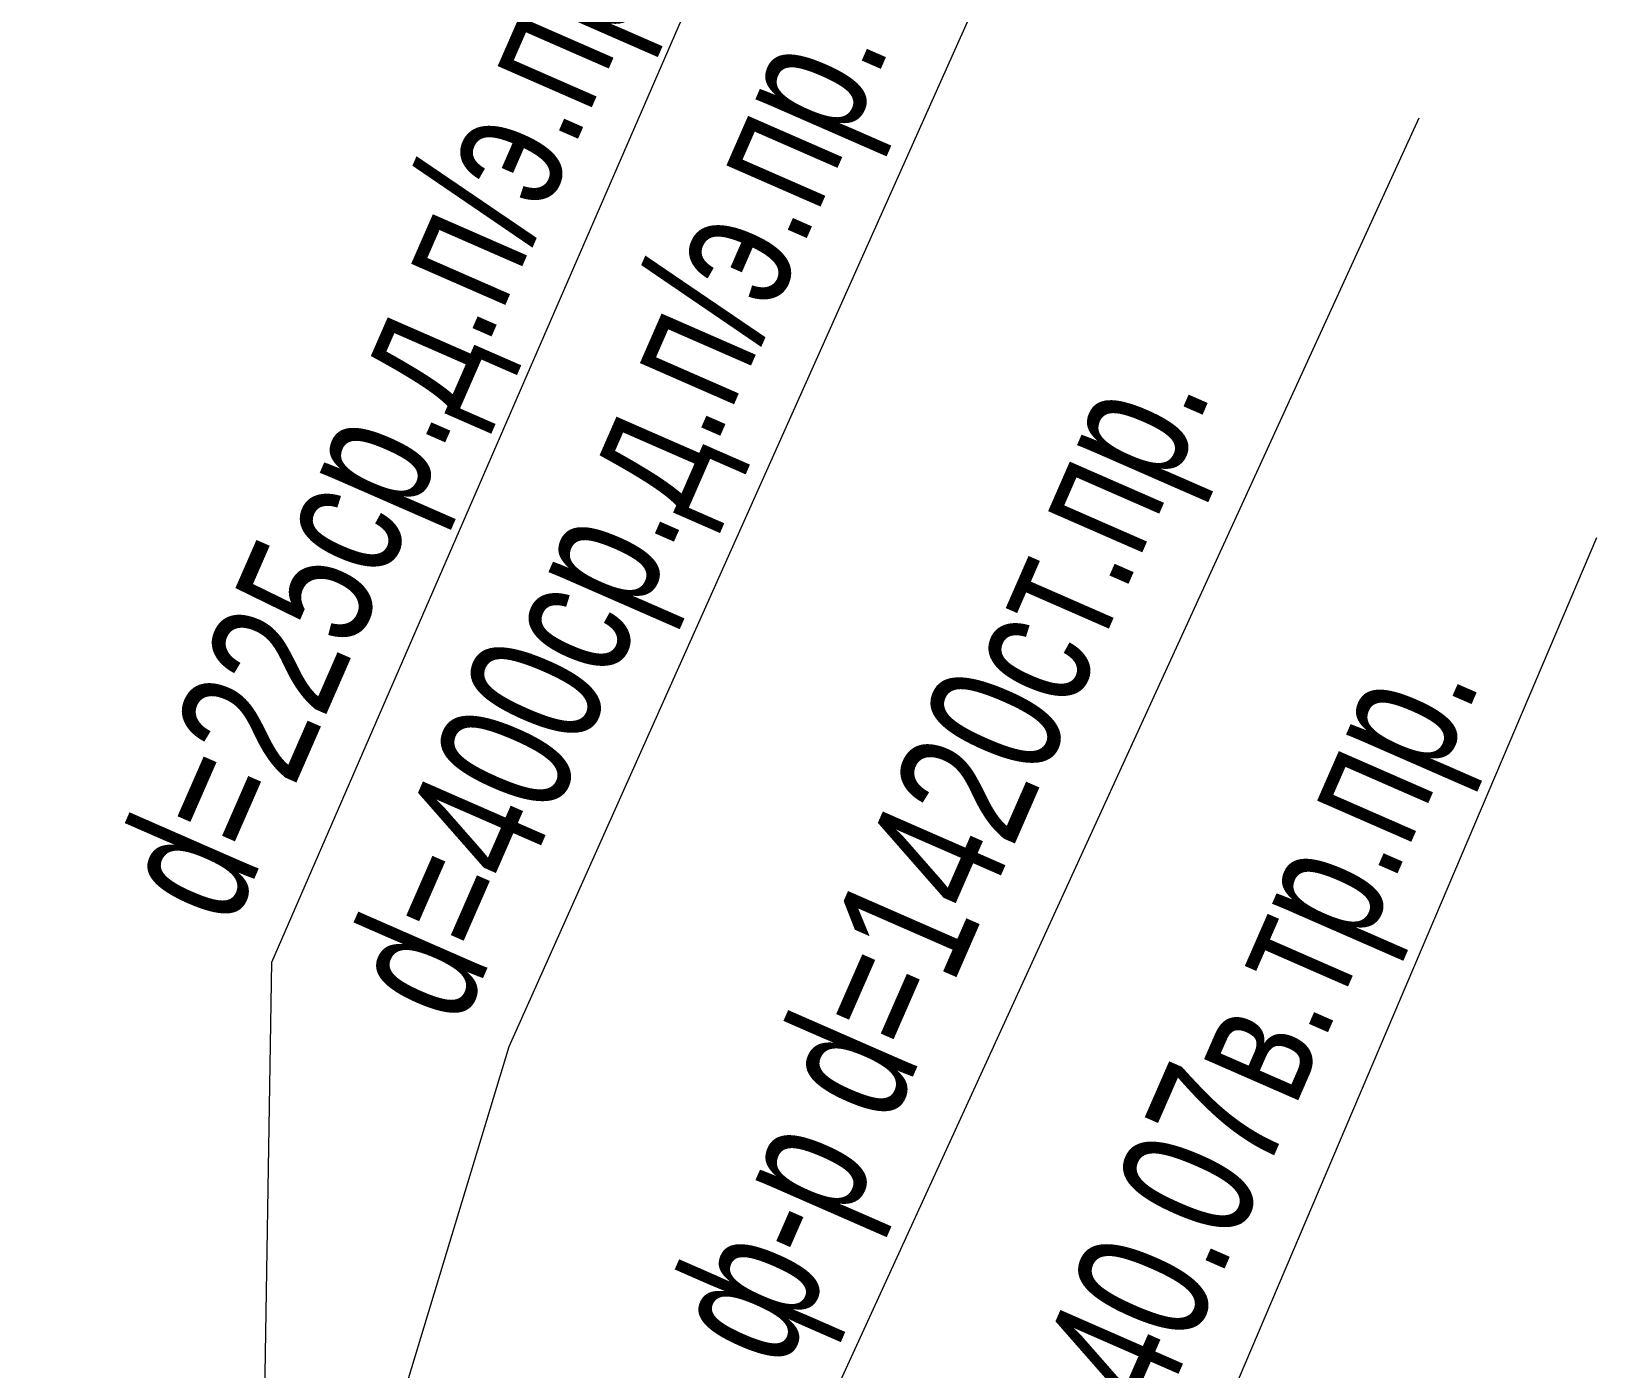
# Model space of a CAD drawing. Extents: x 10098 to 11902, y 8648 to 10202.
# Drawn here: x 11269.93 to 11281.63, y 9107.38 to 9117.37 of the extents above; entities that cross this region are included whole.
import ezdxf

# ---------------------------------------------------------------- set-up
doc = ezdxf.new("R2010")
doc.units = 0
doc.layers.add('49_Проекты', color=7, linetype='Continuous')
doc.styles.add('mggt', font='russian_1251.shx', dxfattribs={"width": 0.75, "oblique": 18, "height": 1})

msp = doc.modelspace()

# ---------------------------------------------------------------- linework, layer by layer
at = {"layer": '49_Проекты', "color": 8, "linetype": 'Continuous', "lineweight": 15}
for points in [[(11271.651, 9105.49), (11271.729, 9110.414), (11275.969, 9120.166)], [(11272.142, 9105.293), (11273.503, 9109.784), (11277.722, 9119.217)], [(11272.499, 9105.15), (11275.978, 9107.286), (11280.302, 9116.723)], [(11269.933, 9097.769), (11278.545, 9106.344), (11281.628, 9113.586)]]:
    msp.add_lwpolyline(points, dxfattribs=at)

# ---------------------------------------------------------------- texts
at = {"layer": '49_Проекты', "color": 8, "linetype": 'Continuous', "lineweight": 15, "style": 'mggt', "width": 0.75}
for s, p in [('d=225ср.д.п/э.пр.', (11271.435, 9110.663)), ('d=400ср.д.п/э.пр.', (11273.144, 9109.921)), ('ф-р d=1420ст.пр.', (11275.556, 9107.357)), ('140.07в.тр.пр.', (11278.141, 9106.509))]:
    msp.add_text(s, height=1, rotation=66.3693, dxfattribs=at).set_placement(p)

doc.saveas('drawing.dxf')
